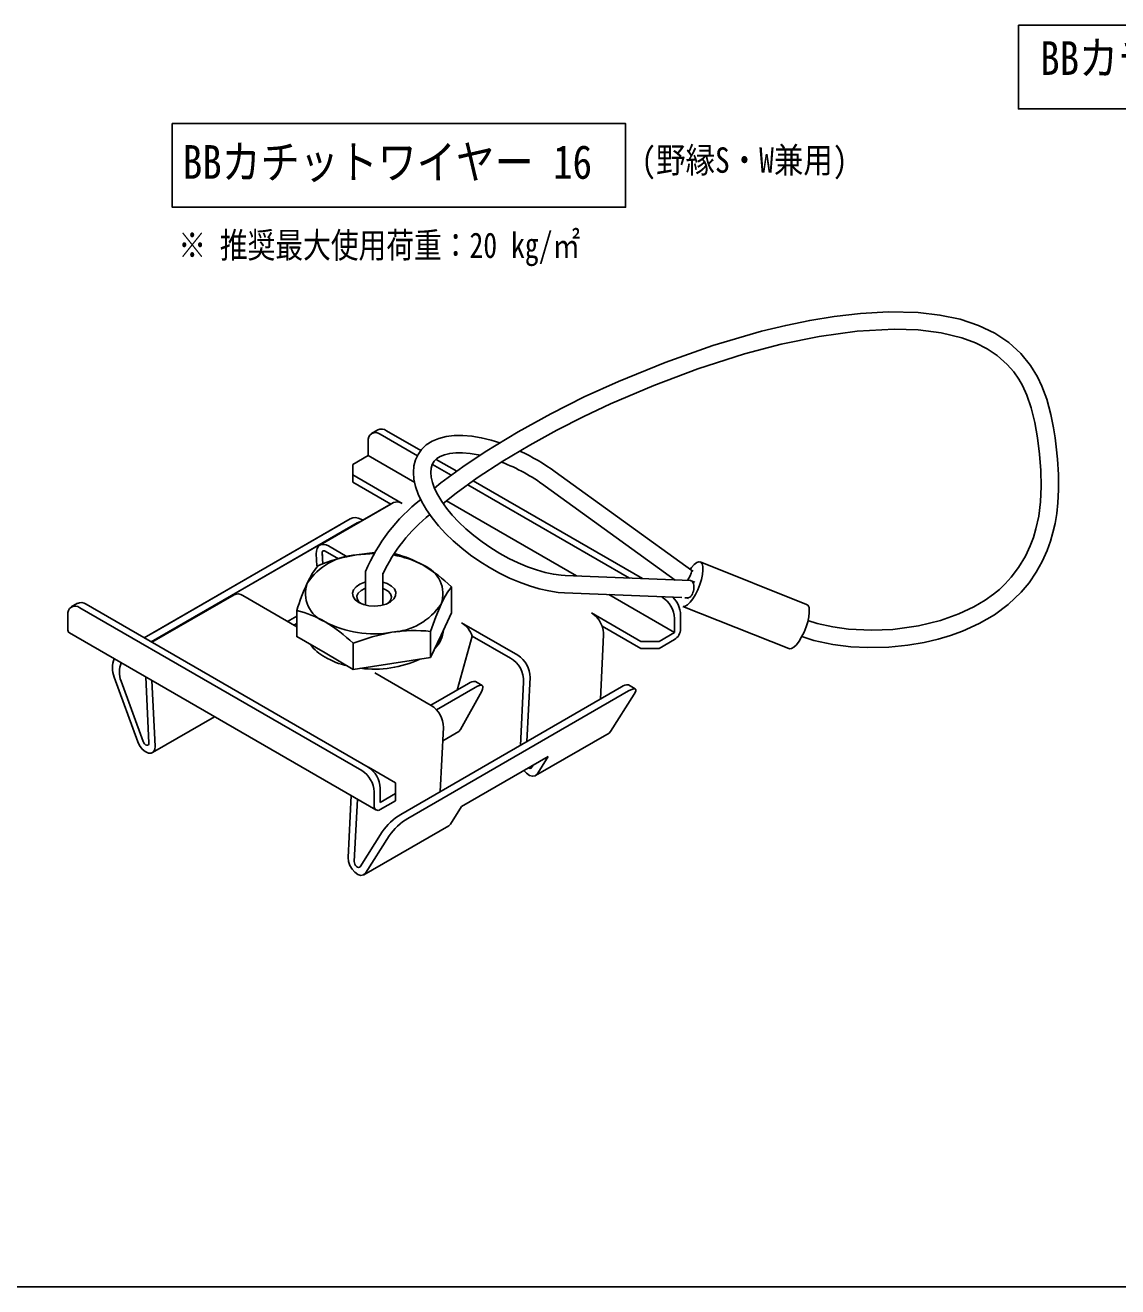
# Model space of a CAD drawing. Units: millimetres on the paper. Extents: x -141 to 141, y -97 to 98.
# Drawn here: x -46.1 to 16.9, y -96.8 to -24 of the extents above; entities that cross this region are included whole.
import ezdxf
from ezdxf.enums import TextEntityAlignment as Align

# ---------------------------------------------------------------- set-up
doc = ezdxf.new("R2010")
doc.units = ezdxf.units.MM
doc.layers.add('0-0_文字･図枠･寸法', color=7, linetype='Continuous')
doc.layers.add('0-2_BBカチットワイヤー', color=7, linetype='Continuous')
doc.styles.add('ＭＳ ゴシック', font='')
doc.styles.get('ＭＳ ゴシック').set_extended_font_data('MS Gothic')

msp = doc.modelspace()

# ---------------------------------------------------------------- linework, layer by layer
at = {"layer": '0-0_文字･図枠･寸法'}
msp.add_line((-141.291, -96.753), (140.709, -96.753), dxfattribs=at)
for points in [[(11.203, -24.019), (11.203, -28.845), (37.248, -28.845), (37.248, -24.019)], [(-37.609, -29.688), (-37.609, -34.514), (-11.464, -34.514), (-11.464, -29.688)]]:
    msp.add_lwpolyline(points, close=True, dxfattribs=at)
at = {"layer": '0-2_BBカチットワイヤー'}
for p, q in [((-25.755, -47.348), (-26.108, -47.552)), ((-25.608, -47.602), (-23.466, -48.839)), ((-23.274, -48.541), (-25.255, -47.398)), ((-26.315, -48.01), (-26.315, -48.827)), ((-26.315, -48.827), (-27.199, -49.337)), ((-26.315, -48.827), (-23.625, -50.38)), ((-22.602, -49.338), (-21.515, -49.965)), ((-21.202, -49.737), (-22.389, -49.052)), ((-27.199, -50.358), (-27.199, -49.949)), ((-7.644, -55.465), (-15.519, -49.776)), ((-27.199, -50.358), (-24.996, -51.629)), ((-20.565, -50.514), (-11.241, -55.896)), ((-10.479, -55.927), (-20.249, -50.287)), ((-16.105, -50.586), (-8.604, -56.005)), ((-24.996, -51.629), (-28.53, -53.669)), ((-24.85, -51.545), (-26.647, -52.582)), ((-21.795, -51.436), (-14.289, -55.77)), ((-27.906, -52.807), (-39.22, -59.338)), ((-27.558, -53.069), (-38.819, -59.57)), ((-27.344, -52.482), (-38.657, -59.013)), ((-26.943, -52.714), (-38.256, -59.245)), ((-27.534, -53.094), (-29.093, -53.994)), ((-26.616, -52.564), (-26.733, -52.497)), ((-29.267, -55.179), (-29.299, -54.498)), ((-28.957, -54.447), (-28.927, -55.086)), ((-28.014, -54.786), (-28.788, -54.339)), ((-27.512, -54.667), (-28.593, -54.043)), ((-25.919, -54.418), (-26.987, -54.555)), ((-25.947, -54.468), (-26.987, -54.555)), ((-24.755, -54.504), (-24.817, -54.502)), ((-1.019, -57.409), (-7.149, -54.963)), ((-26.462, -55.508), (-26.462, -56.378)), ((-25.462, -56.378), (-25.462, -55.616)), ((-7.718, -56.042), (-14.949, -55.742)), ((-7.554, -55.501), (-7.645, -55.464)), ((-26.462, -56.378), (-26.462, -57.448)), ((-25.462, -57.448), (-25.462, -56.378)), ((-21.497, -57.899), (-21.497, -56.395)), ((-7.466, -56.134), (-7.671, -56.052)), ((-43.079, -57.349), (-43.432, -57.553)), ((-42.579, -57.399), (-26.315, -66.788)), ((-34.042, -56.851), (-38.785, -59.589)), ((-33.542, -56.901), (-30.426, -58.699)), ((-12.421, -56.848), (-8.638, -59.032)), ((-9.373, -56.974), (-9.345, -56.991)), ((-8.034, -57.03), (-7.881, -57.036)), ((-7.906, -57.035), (-7.836, -57.063)), ((-43.64, -58.011), (-43.64, -58.828)), ((-26.669, -66.992), (-42.932, -57.603)), ((-30.426, -58.081), (-30.962, -58.39)), ((-21.497, -57.899), (-22.101, -59.186)), ((-8.284, -58.828), (-8.284, -58.011)), ((-8.149, -57.525), (-2.038, -59.963)), ((-30.426, -58.508), (-30.591, -58.604)), ((-17.674, -60.347), (-20.917, -58.474)), ((-10.582, -59.951), (-12.819, -58.659)), ((-8.638, -59.032), (-8.638, -58.215)), ((-43.536, -59.057), (-25.858, -69.262)), ((-22.704, -60.473), (-22.704, -58.968)), ((-22.101, -59.186), (-22.704, -60.473)), ((-21.18, -62.35), (-20.305, -59.236)), ((-18.094, -60.513), (-20.305, -59.236)), ((-12.725, -59.167), (-12.909, -62.872)), ((-9.521, -59.542), (-8.638, -59.032)), ((-27.168, -61.157), (-28.797, -60.212)), ((-22.704, -60.473), (-24.936, -60.815)), ((-40.963, -61.598), (-39.599, -65.328)), ((-39.133, -61.598), (-38.955, -65.4)), ((-38.602, -65.581), (-38.779, -61.803)), ((-25.915, -61.36), (-22.672, -63.232)), ((-16.968, -61.616), (-17.151, -65.321)), ((-39.288, -65.315), (-40.562, -61.83)), ((-11.69, -62.169), (-24.418, -69.516)), ((-11.289, -62.4), (-24.017, -69.748)), ((-20.52, -61.97), (-22.69, -63.222)), ((-20.128, -62.196), (-22.367, -63.488)), ((-20.976, -64.626), (-19.761, -62.408)), ((-19.728, -62.089), (-20.12, -61.863)), ((-17.526, -65.538), (-17.346, -61.886)), ((-10.9, -62.287), (-11.301, -62.055)), ((-10.96, -62.59), (-12.324, -64.745)), ((-38.757, -65.959), (-35.169, -63.887)), ((-22.15, -68.207), (-21.966, -64.502)), ((-21.079, -64.734), (-20.976, -64.626)), ((-22.004, -65.268), (-21.079, -64.734)), ((-16.66, -67.285), (-12.417, -64.836)), ((-12.324, -64.745), (-12.417, -64.836)), ((-20.925, -69.069), (-15.927, -66.184)), ((-15.927, -66.184), (-16.272, -66.729)), ((-16.879, -66.822), (-16.79, -66.682)), ((-16.239, -66.676), (-16.567, -67.195)), ((-25.962, -69.033), (-25.962, -68.217)), ((-25.608, -68.012), (-25.608, -68.829)), ((-25.608, -68.829), (-24.724, -68.319)), ((-24.724, -68.727), (-24.724, -68.319)), ((-27.287, -68.437), (-27.464, -72.011)), ((-27.111, -72.237), (-26.932, -68.642)), ((-24.724, -68.727), (-25.608, -69.237)), ((-21.565, -70.08), (-20.925, -69.069)), ((-25.504, -70.523), (-26.778, -72.537)), ((-26.559, -73), (-21.658, -70.171)), ((-21.658, -70.171), (-21.565, -70.08)), ((-26.466, -72.91), (-25.103, -70.754))]:
    msp.add_line(p, q, dxfattribs=at)
for points in [[(7.835, -40.974), (6.67, -40.727), (5.42, -40.582), (3.703, -40.541), (2.081, -40.631), (0.568, -40.806), (-0.839, -41.038), (-2.221, -41.323), (-3.615, -41.662), (-6.423, -42.483), (-9.179, -43.455), (-11.874, -44.552), (-13.85, -45.453), (-15.781, -46.422), (-17.661, -47.462), (-19.553, -48.615), (-20.841, -49.473), (-22.108, -50.399), (-22.484, -50.704)], [(-1.298, -59.259), (-0.605, -59.487), (0.49, -59.72), (1.535, -59.849), (2.521, -59.898), (3.73, -59.868), (4.812, -59.76), (5.761, -59.599), (6.575, -59.408), (7.287, -59.198), (7.969, -58.953), (8.933, -58.52), (9.818, -58.012), (10.614, -57.426), (11.359, -56.714), (11.811, -56.164), (12.22, -55.558), (12.562, -54.939), (12.851, -54.294), (13.043, -53.764), (13.191, -53.26), (13.309, -52.747), (13.407, -52.176), (13.476, -51.555), (13.514, -50.8), (13.506, -49.92), (13.451, -49.034), (13.381, -48.331), (13.315, -47.81), (13.224, -47.234), (13.071, -46.466), (12.829, -45.57), (12.557, -44.836), (12.296, -44.289), (11.898, -43.637), (11.344, -42.95), (10.654, -42.317), (9.836, -41.774), (8.897, -41.326), (7.835, -40.974)], [(-21.987, -51.588), (-21.236, -50.994), (-20.016, -50.12), (-18.542, -49.158), (-16.98, -48.222), (-15.421, -47.362), (-13.871, -46.573), (-12.338, -45.851), (-9.833, -44.784), (-7.284, -43.828), (-4.595, -42.969), (-2.482, -42.41), (-0.294, -41.956), (1.889, -41.654), (4.026, -41.536), (5.409, -41.584), (6.738, -41.752), (7.941, -42.045), (8.72, -42.334), (9.388, -42.669), (9.97, -43.053), (10.557, -43.571), (10.928, -44.002), (11.218, -44.42), (11.427, -44.786), (11.688, -45.354), (11.938, -46.082), (12.148, -46.928), (12.306, -47.816), (12.419, -48.741), (12.494, -49.689), (12.517, -50.609), (12.478, -51.491), (12.371, -52.329), (12.21, -53.059), (12.062, -53.545), (11.879, -54.03), (11.601, -54.622), (11.212, -55.279), (10.789, -55.845)], [(-18.711, -48.101), (-19.223, -47.94), (-19.782, -47.803), (-20.326, -47.711), (-20.848, -47.667), (-21.345, -47.671), (-21.812, -47.728), (-22.241, -47.838), (-22.625, -48.001), (-22.954, -48.215), (-23.223, -48.471), (-23.431, -48.762), (-23.578, -49.083), (-23.665, -49.43), (-23.695, -49.802), (-23.665, -50.198), (-23.574, -50.617), (-23.422, -51.056), (-23.211, -51.507), (-22.943, -51.964), (-22.624, -52.421), (-22.257, -52.874), (-21.846, -53.319), (-21.397, -53.752), (-20.914, -54.169), (-20.401, -54.567), (-19.864, -54.941), (-19.309, -55.289), (-18.739, -55.606), (-18.162, -55.89), (-17.583, -56.138), (-17.006, -56.347), (-16.438, -56.514), (-15.882, -56.638), (-15.345, -56.716), (-14.99, -56.741), (-8.213, -57.022)], [(-14.949, -55.742), (-15.172, -55.727), (-15.621, -55.668), (-16.099, -55.568), (-16.602, -55.426), (-17.122, -55.244), (-17.652, -55.024), (-18.186, -54.767), (-18.716, -54.477), (-19.236, -54.158), (-19.739, -53.812), (-20.218, -53.446), (-20.668, -53.063), (-21.083, -52.668), (-21.458, -52.268), (-21.788, -51.868), (-22.069, -51.473), (-22.299, -51.09), (-22.476, -50.726), (-22.6, -50.386), (-22.672, -50.076), (-22.695, -49.8), (-22.673, -49.559), (-22.609, -49.35), (-22.498, -49.162), (-22.342, -49.005), (-22.148, -48.881), (-21.911, -48.782), (-21.605, -48.707), (-21.253, -48.668), (-20.859, -48.667), (-20.428, -48.707), (-19.963, -48.787), (-19.853, -48.815)], [(-24.35, -51.594), (-27.199, -49.949), (-27.199, -49.337)], [(-27.344, -52.482), (-27.198, -52.423), (-27.044, -52.405), (-26.887, -52.43), (-26.733, -52.497), (-26.733, -52.497)], [(-26.756, -52.645), (-26.797, -52.654), (-26.943, -52.714)], [(-28.593, -54.043), (-28.735, -53.978), (-28.872, -53.949), (-28.998, -53.957), (-29.106, -54.002), (-29.194, -54.083), (-29.257, -54.196), (-29.292, -54.336), (-29.299, -54.498)], [(-28.943, -54.736), (-28.943, -54.725), (-28.944, -54.714), (-28.944, -54.703), (-28.945, -54.691), (-28.945, -54.68), (-28.946, -54.669), (-28.946, -54.657), (-28.947, -54.646), (-28.947, -54.634), (-28.948, -54.623), (-28.949, -54.611), (-28.949, -54.599), (-28.95, -54.587), (-28.95, -54.574), (-28.951, -54.562), (-28.951, -54.549), (-28.952, -54.536), (-28.953, -54.523), (-28.953, -54.51), (-28.954, -54.496), (-28.955, -54.482), (-28.956, -54.468), (-28.956, -54.454), (-28.957, -54.439), (-28.957, -54.425), (-28.957, -54.411), (-28.956, -54.397), (-28.954, -54.384), (-28.952, -54.372), (-28.948, -54.361), (-28.944, -54.35), (-28.939, -54.341), (-28.932, -54.333), (-28.924, -54.326), (-28.914, -54.32), (-28.903, -54.317), (-28.891, -54.314), (-28.878, -54.313), (-28.866, -54.314)], [(-28.866, -54.314), (-28.853, -54.315), (-28.84, -54.317), (-28.829, -54.321), (-28.817, -54.325), (-28.806, -54.33), (-28.795, -54.335), (-28.785, -54.341), (-28.774, -54.347), (-28.764, -54.353)], [(-29.219, -55.188), (-29.515, -55.607), (-29.823, -56.183)], [(-8.147, -57.524), (-8.145, -57.524), (-8.028, -57.513), (-7.891, -57.434), (-7.741, -57.29), (-7.587, -57.089), (-7.437, -56.843), (-7.298, -56.564), (-7.179, -56.268), (-7.086, -55.97), (-7.024, -55.687), (-6.996, -55.433), (-7.004, -55.223)], [(-7.004, -55.223), (-7.047, -55.068), (-7.123, -54.977), (-7.228, -54.953), (-7.356, -54.998), (-7.5, -55.111), (-7.653, -55.284), (-7.736, -55.399)], [(10.789, -55.845), (10.437, -56.233), (10.1, -56.55), (9.761, -56.829), (9.282, -57.168), (8.624, -57.555), (7.768, -57.956), (6.704, -58.334), (5.427, -58.647), (3.95, -58.852), (2.719, -58.901), (1.396, -58.831), (0.495, -58.708), (-0.402, -58.51), (-0.939, -58.33)], [(-26.848, -57.295), (-27.053, -57.139), (-27.177, -56.956), (-27.211, -56.76), (-27.152, -56.566), (-27.005, -56.389), (-26.781, -56.241), (-26.496, -56.134), (-26.462, -56.125)], [(-26.462, -56.491), (-26.492, -56.501), (-26.718, -56.613), (-26.877, -56.758), (-26.955, -56.925), (-26.945, -57.097), (-26.847, -57.259), (-26.748, -57.348)], [(-25.462, -56.125), (-25.204, -56.213), (-24.964, -56.352), (-24.798, -56.523), (-24.718, -56.715), (-24.73, -56.911), (-24.834, -57.098), (-25.022, -57.262), (-25.279, -57.391), (-25.587, -57.475), (-25.922, -57.508), (-26.261, -57.487), (-26.577, -57.415), (-26.848, -57.295)], [(-25.176, -57.348), (-25.116, -57.299), (-24.996, -57.141), (-24.962, -56.971), (-25.017, -56.801), (-25.156, -56.649), (-25.366, -56.527), (-25.462, -56.491)], [(-7.718, -56.042), (-7.715, -56.042), (-7.67, -56.052), (-7.628, -56.078), (-7.592, -56.117), (-7.562, -56.169), (-7.539, -56.232), (-7.524, -56.305), (-7.518, -56.385), (-7.52, -56.469), (-7.53, -56.556), (-7.549, -56.642), (-7.576, -56.725), (-7.609, -56.802), (-7.648, -56.871)], [(-22.704, -58.968), (-22.408, -58.126), (-22.101, -57.39)], [(-28.797, -60.212), (-30.426, -59.267), (-30.426, -57.762)], [(-9.521, -59.542), (-10.582, -59.542), (-13.431, -57.897)], [(-2.038, -59.963), (-2.015, -59.97), (-1.897, -59.959), (-1.76, -59.88), (-1.611, -59.736), (-1.456, -59.535), (-1.306, -59.289), (-1.168, -59.01), (-1.049, -58.714), (-0.956, -58.416), (-0.894, -58.133), (-0.866, -57.879), (-0.874, -57.669)], [(-24.936, -60.815), (-27.168, -61.157), (-27.168, -59.652), (-26.075, -59.273), (-24.936, -59.019)], [(-8.638, -59.44), (-9.521, -59.951), (-10.582, -59.951)], [(-19.761, -62.408), (-19.708, -62.295), (-19.685, -62.202), (-19.691, -62.132), (-19.728, -62.089), (-19.793, -62.074), (-19.883, -62.087), (-19.997, -62.128), (-20.128, -62.196)], [(-10.96, -62.59), (-10.9, -62.481), (-10.87, -62.392), (-10.869, -62.326), (-10.9, -62.287), (-10.96, -62.274), (-11.047, -62.289), (-11.159, -62.332), (-11.289, -62.4)], [(-39.599, -65.328), (-39.49, -65.554), (-39.34, -65.752), (-39.166, -65.9), (-38.988, -65.981), (-38.827, -65.986), (-38.7, -65.914), (-38.622, -65.774), (-38.602, -65.581)], [(-38.955, -65.4), (-38.962, -65.464), (-38.988, -65.511), (-39.03, -65.535), (-39.084, -65.533), (-39.143, -65.506), (-39.201, -65.457), (-39.251, -65.391), (-39.288, -65.315)], [(-26.297, -66.798), (-24.724, -67.706), (-24.724, -68.319)], [(-17.049, -66.831), (-17.023, -66.846), (-16.965, -66.864), (-16.915, -66.855), (-16.879, -66.822)], [(-16.567, -67.195), (-16.676, -67.294), (-16.826, -67.319), (-17, -67.267), (-17.178, -67.143), (-17.32, -66.988)], [(-27.464, -72.011), (-27.443, -72.228), (-27.365, -72.458), (-27.239, -72.676), (-27.077, -72.858), (-26.9, -72.982), (-26.726, -73.034), (-26.576, -73.009), (-26.466, -72.91)], [(-26.778, -72.537), (-26.815, -72.57), (-26.865, -72.579), (-26.923, -72.561), (-26.982, -72.52), (-27.036, -72.459), (-27.078, -72.386), (-27.104, -72.31), (-27.111, -72.237)]]:
    msp.add_lwpolyline(points, dxfattribs=at)
for centre, radius, start, end in [((-25.884, -47.94), 0.437, 50.79671, 189.21399), ((-25.548, -47.807), 0.503, 54.38234, 114.30723), ((-22.539, -59.328), 11.854, 53.69195, 65.16961), ((-22.615, -59.439), 10.989, 53.67418, 68.64771), ((-16.723, -59.681), 10.595, 128.23425, 156.80198), ((-24.643, -52.006), 0.505, 54.53269, 114.15688), ((-16.602, -59.879), 9.818, 128.82135, 154.58046), ((-26.173, -60.397), 6.061, 59.81867, 76.46797), ((-26.772, -58.213), 3.664, 93.37339, 146.37041), ((-25.433, -64.28), 9.849, 99.07925, 112.60925), ((-25.805, -60.132), 5.65, 61.70113, 80.33594), ((-28.284, -63.641), 9.928, 46.87807, 58.70229), ((-23.751, -56.797), 1.754, 340.23755, 69.11596), ((-8.979, -55.228), 1.355, 323.47394, 349.93102), ((-17.732, -61.709), 13.294, 155.43818, 162.72695), ((-28.172, -56.776), 1.754, 160.23754, 249.11597), ((-17.549, -59.469), 5.004, 142.09419, 155.44943), ((-42.872, -57.808), 0.503, 54.38234, 114.30723), ((-33.834, -57.306), 0.5, 54.18795, 114.50162), ((-25.152, -55.36), 3.665, 273.37346, 326.37034), ((-10.173, -58.285), 1.537, 2.6055, 57.39452), ((-9.819, -58.081), 1.537, 2.6055, 44.66253), ((-7.911, -56.746), 0.292, 275.88602, 334.4913), ((-1.152, -57.654), 0.279, 356.78639, 61.46747), ((-43.208, -57.941), 0.437, 50.79671, 189.21399), ((-31.845, -63.655), 6.062, 59.81976, 76.46689), ((-14.259, -59.19), 1.535, 20.22715, 57.36199), ((-43.397, -58.856), 0.244, 173.31355, 235.37539), ((-25.969, -52.974), 6.132, 242.53837, 279.70013), ((-33.949, -66.891), 9.918, 46.8722, 58.70785), ((-23.607, -58.758), 1.649, 314.4547, 355.30586), ((-21.745, -59.767), 1.535, 20.22712, 57.36202), ((-13.986, -59.137), 1.261, 358.63829, 22.26408), ((-9.052, -58.793), 0.768, 302.60562, 357.39432), ((-23.622, -67.829), 8.908, 84.08528, 98.48488), ((-27.505, -58.096), 2.691, 216.94122, 241.3052), ((-18.49, -61.632), 1.523, 0.59102, 57.57081), ((-39.618, -61.077), 1.442, 158.34146, 201.17536), ((-39.217, -61.309), 1.443, 158.3425, 201.17432), ((-26.394, -56.181), 4.905, 240.66237, 256.79798), ((-25.943, -54.942), 6.202, 262.55394, 294.85692), ((-18.844, -61.812), 1.5, 357.16408, 60.00269), ((-20.214, -62.313), 0.46, 78.16975, 131.74269), ((-11.377, -62.517), 0.468, 80.6104, 131.90346), ((-23.489, -64.517), 1.523, 0.59102, 57.57081), ((-27.143, -68.082), 1.537, 2.6055, 57.39452), ((-27.497, -68.286), 1.537, 2.6055, 57.39452), ((-25.746, -69.068), 0.218, 170.78712, 309.20231), ((-22.579, -72.589), 3.58, 120.90236, 144.7604), ((-22.178, -72.82), 3.58, 120.90236, 144.7604)]:
    msp.add_arc(centre, radius, start, end, dxfattribs=at)

# ---------------------------------------------------------------- texts
at = {"layer": '0-0_文字･図枠･寸法', "style": 'ＭＳ ゴシック'}
for s, height, width, p in [('BBカチットワイヤー16', 1.94, 0.85, (12.455, -27.464)), ('BBカチットワイヤー 16', 1.94, 0.85, (-36.999, -33.454)), ('(野縁S・W兼用)', 1.466, 0.85, (-10.549, -32.966)), ('※ 推奨最大使用荷重：20 kg/㎡', 1.466, 0.8, (-37.259, -37.875))]:
    msp.add_text(s, height=height, dxfattribs=dict(at, width=width)).set_placement(p, align=Align.BOTTOM_LEFT)

doc.saveas('drawing.dxf')
